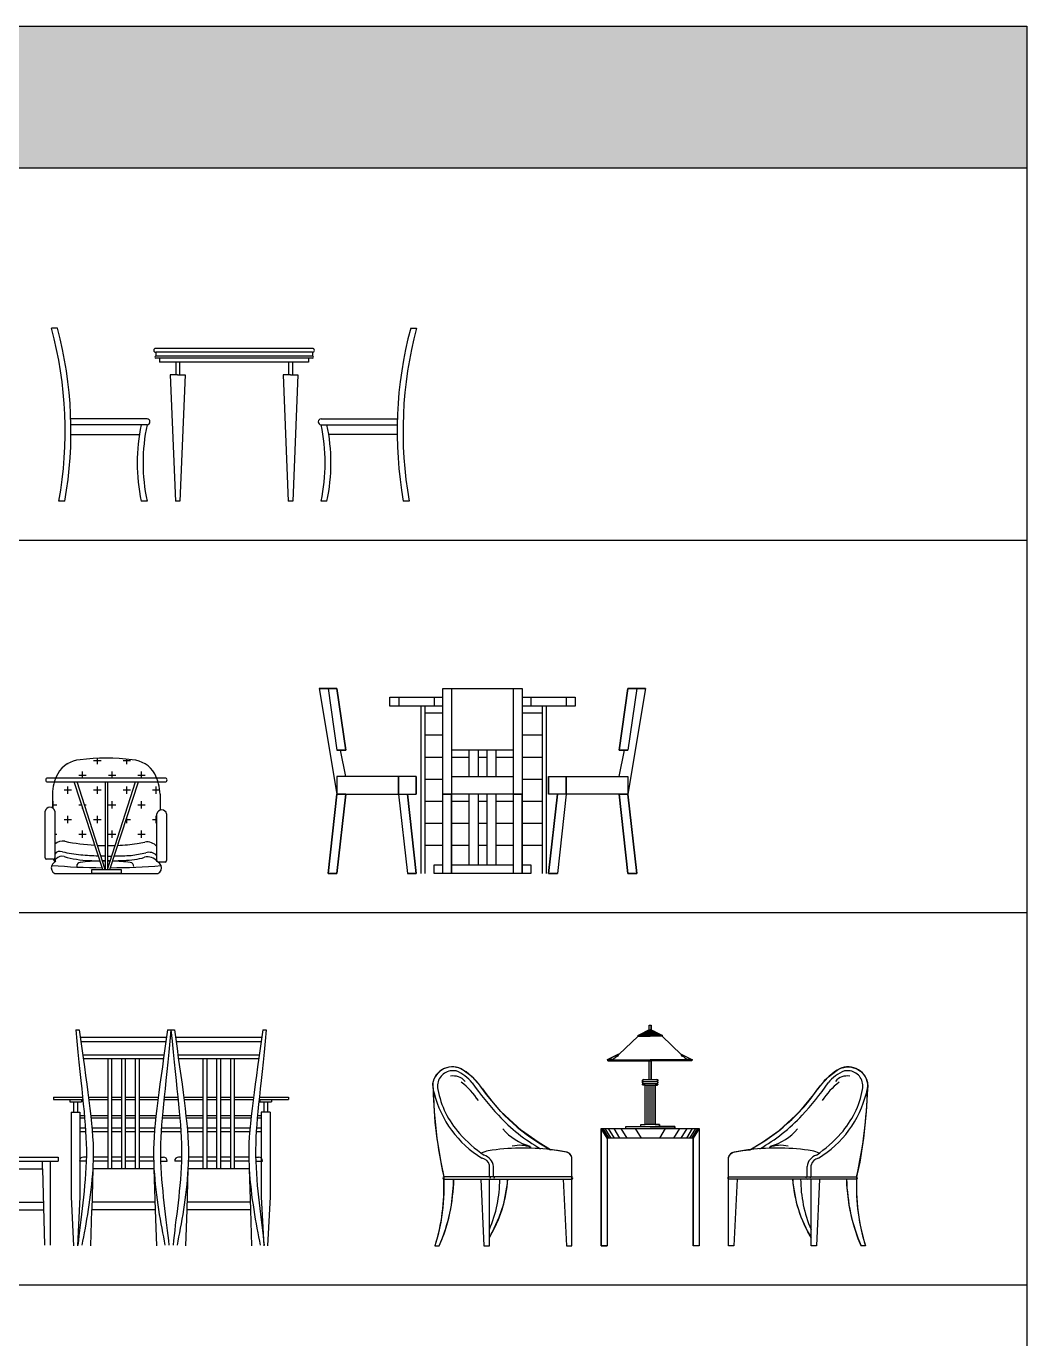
# Model space of a CAD drawing. Header units: millimetres. Extents: x 37301 to 64830, y 24173 to 38860.
# Drawn here: x 59721 to 64830, y 32156 to 38860 of the extents above; entities that cross this region are included whole.
import ezdxf

# ---------------------------------------------------------------- set-up
doc = ezdxf.new("R2010")
doc.units = ezdxf.units.MM
doc.layers.add('www.cad-blocks.net', color=7, linetype='Continuous')

# ---------------------------------------------------------------- blocks, each defined once
blk = doc.blocks.new('A$C0049636A')
for p, q in [((30, 883.1), (0, 883.1)), ((1834, 883.1), (1864, 883.1)), ((1332, 780), (532, 780)), ((532, 760), (532, 740)), ((1332, 760), (532, 760)), ((1332, 740), (532, 740)), ((1332, 760), (1332, 740)), ((1332, 730), (532, 730)), ((552, 730), (552, 710)), ((1312, 710), (552, 710)), ((633.8, 710), (633.8, 645.5)), ((653.8, 710), (653.8, 645.5)), ((1210.1, 710), (1210.1, 645.5)), ((1230.1, 710), (1230.1, 645.5)), ((1312, 730), (1312, 710)), ((643.8, 645.5), (605.9, 645.5)), ((605.9, 645.5), (632.2, 0)), ((643.8, 645.5), (681.8, 645.5)), ((681.8, 645.5), (655.4, 0)), ((1220.1, 645.5), (1182.1, 645.5)), ((1182.1, 645.5), (1208.5, 0)), ((1220.1, 645.5), (1258.1, 645.5)), ((1258.1, 645.5), (1231.7, 0)), ((487.6, 420), (96.6, 420)), ((1376.4, 420), (1767.4, 420)), ((487.6, 390), (98, 390)), ((99.2, 340.7), (448.5, 340.7)), ((1376.4, 390), (1765.9, 390)), ((1764.7, 340.7), (1415.4, 340.7)), ((67.6, 0), (37.6, 0)), ((487.6, 0), (457.6, 0)), ((655.4, 0), (632.2, 0)), ((1231.7, 0), (1208.5, 0)), ((1406.4, 0), (1376.4, 0)), ((1826.4, 0), (1796.4, 0))]:
    blk.add_line(p, q)
for centre, radius, start, end in [((-1958.4, 357.4), 2027.7, 349.84935, 15.02572), ((-1928.4, 357.4), 2027.7, 349.84935, 15.02572), ((3792.4, 357.4), 2027.7, 164.97428, 190.15065), ((3822.4, 357.4), 2027.7, 164.97428, 190.15065), ((532, 770), 10, 90, 270), ((532, 735), 5, 90, 270), ((1332, 770), 10, 270, 90), ((1332, 735), 5, 270, 90), ((487.6, 405), 15, 270, 90), ((1376.4, 405), 15, 90, 270), ((1377.1, 195), 940, 168.02678, 191.97322), ((1407.1, 195), 940, 168.02678, 191.97322), ((456.8, 195), 940, 348.02678, 11.97322), ((486.8, 195), 940, 348.02678, 11.97322)]:
    blk.add_arc(centre, radius, start, end)
blk = doc.blocks.new('A$C09B06FD0')
for p, q in [((45, 945), (0, 945)), ((0, 945), (45, 945)), ((0, 945), (90, 405)), ((0, 945), (90, 405)), ((90, 945), (45, 945)), ((45, 945), (90, 945)), ((45, 945), (90, 630)), ((45, 945), (90, 630)), ((90, 945), (135, 630)), ((135, 630), (90, 945)), ((630.9, 405), (630.9, 945)), ((630.9, 945), (675.9, 945)), ((630.9, 945), (675.9, 945)), ((675.9, 945), (990.9, 945)), ((675.9, 945), (990.9, 945)), ((675.9, 945), (675.9, 405)), ((675.9, 945), (675.9, 405)), ((990.9, 405), (990.9, 945)), ((990.9, 945), (1035.9, 945)), ((990.9, 945), (1035.9, 945)), ((1035.9, 945), (1035.9, 405)), ((1035.9, 945), (1035.9, 405)), ((1530.9, 630), (1575.9, 945)), ((1575.9, 945), (1530.9, 630)), ((1620.9, 945), (1575.9, 945)), ((1575.9, 945), (1620.9, 945)), ((1620.9, 945), (1575.9, 630)), ((1620.9, 945), (1575.9, 630)), ((1665.9, 945), (1575.9, 405)), ((1665.9, 945), (1575.9, 405)), ((1665.9, 945), (1620.9, 945)), ((1620.9, 945), (1665.9, 945)), ((360.9, 900), (405.9, 900)), ((360.9, 855), (360.9, 900)), ((405.9, 900), (585.9, 900)), ((405.9, 900), (405.9, 855)), ((585.9, 900), (630.9, 900)), ((585.9, 900), (585.9, 855)), ((1035.9, 900), (1080.9, 900)), ((1080.9, 900), (1260.9, 900)), ((1080.9, 900), (1080.9, 855)), ((1260.9, 900), (1305.9, 900)), ((1260.9, 900), (1260.9, 855)), ((1305.9, 900), (1305.9, 855)), ((405.9, 855), (360.9, 855)), ((585.9, 855), (405.9, 855)), ((520.5, 0), (520.5, 855)), ((540.5, 0), (540.5, 855)), ((540.5, 820), (630.9, 820)), ((630.9, 855), (585.9, 855)), ((1080.9, 855), (1035.9, 855)), ((1035.9, 820), (1140.5, 820)), ((1260.9, 855), (1080.9, 855)), ((1140.5, 0), (1140.5, 855)), ((1160.5, 0), (1160.5, 855)), ((1305.9, 855), (1260.9, 855)), ((540.5, 707.5), (630.9, 707.5)), ((1035.9, 707.5), (1140.5, 707.5)), ((135, 630), (90, 630)), ((90, 630), (135, 630)), ((135, 495), (108, 630)), ((990.9, 630), (675.9, 630)), ((765.9, 495), (765.9, 630)), ((810.9, 630), (810.9, 495)), ((855.9, 630), (855.9, 495)), ((900.9, 630), (900.9, 495)), ((900.9, 630), (900.9, 495)), ((1530.9, 495), (1557.9, 630)), ((1575.9, 630), (1530.9, 630)), ((1530.9, 630), (1575.9, 630)), ((540.5, 595), (630.9, 595)), ((675.9, 595), (765.9, 595)), ((810.9, 595), (855.9, 595)), ((900.9, 595), (990.9, 595)), ((1035.9, 595), (1140.5, 595)), ((405, 495), (90, 495)), ((90, 495), (90, 405)), ((90, 495), (90, 405)), ((495, 495), (405, 495)), ((405, 495), (405, 405)), ((405, 405), (405, 495)), ((405, 495), (405, 405)), ((495, 495), (495, 405)), ((495, 405), (495, 495)), ((540.5, 482.5), (630.9, 482.5)), ((630.9, 405), (630.9, 495)), ((675.9, 495), (990.9, 495)), ((1035.9, 495), (1035.9, 405)), ((1035.9, 482.5), (1140.5, 482.5)), ((1170.9, 495), (1260.9, 495)), ((1170.9, 405), (1170.9, 495)), ((1170.9, 495), (1170.9, 405)), ((1260.9, 495), (1575.9, 495)), ((1260.9, 495), (1260.9, 405)), ((1260.9, 405), (1260.9, 495)), ((1260.9, 495), (1260.9, 405)), ((1575.9, 495), (1575.9, 405)), ((1575.9, 495), (1575.9, 405)), ((90, 405), (45, 0)), ((45, 0), (90, 405)), ((135, 405), (90, 0)), ((90, 0), (135, 405)), ((90, 405), (405, 405)), ((90, 405), (135, 405)), ((135, 405), (90, 405)), ((135, 405), (90, 405)), ((90, 405), (135, 405)), ((405, 405), (450, 0)), ((405, 405), (450, 0)), ((405, 405), (495, 405)), ((450, 405), (495, 0)), ((495, 0), (450, 405)), ((630.9, 0), (630.9, 405)), ((675.9, 405), (630.9, 405)), ((630.9, 405), (675.9, 405)), ((1035.9, 405), (630.9, 405)), ((675.9, 0), (675.9, 405)), ((675.9, 405), (675.9, 0)), ((765.9, 45), (765.9, 405)), ((810.9, 405), (810.9, 45)), ((855.9, 405), (855.9, 45)), ((900.9, 405), (900.9, 45)), ((900.9, 405), (900.9, 45)), ((990.9, 0), (990.9, 405)), ((1035.9, 405), (990.9, 405)), ((990.9, 405), (1035.9, 405)), ((1035.9, 0), (1035.9, 405)), ((1035.9, 405), (1035.9, 0)), ((1170.9, 0), (1215.9, 405)), ((1215.9, 405), (1170.9, 0)), ((1260.9, 405), (1170.9, 405)), ((1260.9, 405), (1215.9, 0)), ((1260.9, 405), (1215.9, 0)), ((1575.9, 405), (1260.9, 405)), ((1575.9, 0), (1530.9, 405)), ((1530.9, 405), (1575.9, 0)), ((1575.9, 405), (1530.9, 405)), ((1530.9, 405), (1575.9, 405)), ((1530.9, 405), (1575.9, 405)), ((1575.9, 405), (1530.9, 405)), ((1620.9, 0), (1575.9, 405)), ((1575.9, 405), (1620.9, 0)), ((540.5, 370), (630.9, 370)), ((675.9, 370), (765.9, 370)), ((810.9, 370), (855.9, 370)), ((900.9, 370), (990.9, 370)), ((1035.9, 370), (1140.5, 370)), ((540.5, 257.5), (630.9, 257.5)), ((675.9, 257.5), (765.9, 257.5)), ((810.9, 257.5), (855.9, 257.5)), ((900.9, 257.5), (990.9, 257.5)), ((1035.9, 257.5), (1140.5, 257.5)), ((540.5, 145), (630.9, 145)), ((675.9, 145), (765.9, 145)), ((810.9, 145), (855.9, 145)), ((900.9, 145), (990.9, 145)), ((1035.9, 145), (1140.5, 145)), ((45, 0), (90, 0)), ((90, 0), (45, 0)), ((495, 0), (450, 0)), ((450, 0), (495, 0)), ((585.9, 0), (585.9, 45)), ((585.9, 45), (630.9, 45)), ((630.9, 0), (585.9, 0)), ((675.9, 0), (630.9, 0)), ((675.9, 0), (630.9, 0)), ((675.9, 45), (855.9, 45)), ((855.9, 0), (675.9, 0)), ((855.9, 45), (990.9, 45)), ((990.9, 0), (855.9, 0)), ((1035.9, 0), (990.9, 0)), ((1035.9, 0), (990.9, 0)), ((1035.9, 45), (1080.9, 45)), ((1080.9, 0), (1035.9, 0)), ((1080.9, 45), (1080.9, 0)), ((1215.9, 0), (1170.9, 0)), ((1170.9, 0), (1215.9, 0)), ((1620.9, 0), (1575.9, 0)), ((1575.9, 0), (1620.9, 0))]:
    blk.add_line(p, q)
blk = doc.blocks.new('A$C3EE800A6')
for p, q in [((0, 1103.4), (19.4, 1103.4)), ((622.1, 1103.4), (639.3, 1103.4)), ((1091.2, 1103.4), (1108.4, 1103.4)), ((1108.4, 1103.4), (1125.6, 1103.4)), ((1577.5, 1103.4), (1594.7, 1103.4)), ((1087.3, 1063.9), (643.2, 1063.9)), ((646, 1043.9), (1084.4, 1043.9)), ((1573.6, 1063.9), (1129.5, 1063.9)), ((1132.3, 1043.9), (1570.7, 1043.9)), ((657.4, 976.2), (1073.1, 976.2)), ((660.2, 956.2), (1070.2, 956.2)), ((785.2, 956.2), (785.2, 393.4)), ((805.2, 956.2), (805.2, 393.4)), ((855.2, 956.2), (855.2, 393.4)), ((875.2, 956.2), (875.2, 393.4)), ((925.2, 956.2), (925.2, 393.4)), ((945.2, 956.2), (945.2, 393.4)), ((1143.7, 976.2), (1559.4, 976.2)), ((1146.5, 956.2), (1556.6, 956.2)), ((1271.5, 956.2), (1271.5, 393.4)), ((1291.5, 956.2), (1291.5, 393.4)), ((1341.5, 956.2), (1341.5, 393.4)), ((1361.5, 956.2), (1361.5, 393.4)), ((1411.5, 956.2), (1411.5, 393.4)), ((1431.5, 956.2), (1431.5, 393.4)), ((508.7, 760), (508.7, 748)), ((508.7, 760), (656.9, 760)), ((508.7, 748), (658.1, 748)), ((591.2, 748), (591.2, 736)), ((651.2, 748), (651.2, 736)), ((687.1, 760), (785.2, 760)), ((688.6, 748), (785.2, 748)), ((805.2, 760), (855.2, 760)), ((805.2, 748), (855.2, 748)), ((875.2, 760), (925.2, 760)), ((875.2, 748), (925.2, 748)), ((945.2, 760), (1043.3, 760)), ((945.2, 748), (1041.8, 748)), ((1072.3, 748), (1144.5, 748)), ((1073.6, 760), (1143.2, 760)), ((1173.4, 760), (1271.5, 760)), ((1175, 748), (1271.5, 748)), ((1291.5, 760), (1341.5, 760)), ((1291.5, 748), (1341.5, 748)), ((1361.5, 760), (1411.5, 760)), ((1361.5, 748), (1411.5, 748)), ((1431.5, 760), (1529.7, 760)), ((1431.5, 748), (1528.1, 748)), ((1558.6, 748), (1708.7, 748)), ((1559.9, 760), (1708.7, 760)), ((1561.9, 748), (1561.9, 736)), ((1621.9, 748), (1621.9, 736)), ((1708.7, 760), (1708.7, 748)), ((591.2, 736), (651.2, 736)), ((598.7, 683.4), (643.7, 683.4)), ((598.7, 683.4), (598.7, 250)), ((611.2, 736), (611.2, 683.4)), ((631.2, 736), (631.2, 683.4)), ((643.7, 683.4), (643.7, 250)), ((1561.9, 736), (1621.9, 736)), ((1614.4, 683.4), (1569.4, 683.4)), ((1569.4, 683.4), (1569.4, 250)), ((1581.9, 736), (1581.9, 683.4)), ((1601.9, 736), (1601.9, 683.4)), ((1614.4, 683.4), (1614.4, 250)), ((643.7, 665.4), (666.3, 665.4)), ((643.7, 653.4), (667.4, 653.4)), ((643.7, 603.4), (671.4, 603.4)), ((698.4, 665.4), (785.2, 665.4)), ((699.7, 653.4), (785.2, 653.4)), ((704.6, 603.4), (785.2, 603.4)), ((805.2, 665.4), (855.2, 665.4)), ((805.2, 653.4), (855.2, 653.4)), ((805.2, 603.4), (855.2, 603.4)), ((875.2, 665.4), (925.2, 665.4)), ((875.2, 653.4), (925.2, 653.4)), ((875.2, 603.4), (925.2, 603.4)), ((945.2, 665.4), (1032.1, 665.4)), ((945.2, 653.4), (1030.8, 653.4)), ((945.2, 603.4), (1025.9, 603.4)), ((1059.1, 603.4), (1157.7, 603.4)), ((1063.1, 653.4), (1153.7, 653.4)), ((1064.2, 665.4), (1152.6, 665.4)), ((1184.7, 665.4), (1271.5, 665.4)), ((1186, 653.4), (1271.5, 653.4)), ((1190.9, 603.4), (1271.5, 603.4)), ((1291.5, 665.4), (1341.5, 665.4)), ((1291.5, 653.4), (1341.5, 653.4)), ((1291.5, 603.4), (1341.5, 603.4)), ((1361.5, 665.4), (1411.5, 665.4)), ((1361.5, 653.4), (1411.5, 653.4)), ((1361.5, 603.4), (1411.5, 603.4)), ((1431.5, 665.4), (1518.4, 665.4)), ((1431.5, 653.4), (1517.1, 653.4)), ((1431.5, 603.4), (1512.2, 603.4)), ((1545.4, 603.4), (1569.4, 603.4)), ((1549.4, 653.4), (1569.4, 653.4)), ((1550.5, 665.4), (1569.4, 665.4)), ((643.7, 583.4), (672.7, 583.4)), ((706.3, 583.4), (785.2, 583.4)), ((805.2, 583.4), (855.2, 583.4)), ((875.2, 583.4), (925.2, 583.4)), ((945.2, 583.4), (1024.2, 583.4)), ((1057.8, 583.4), (1159, 583.4)), ((1192.6, 583.4), (1271.5, 583.4)), ((1291.5, 583.4), (1341.5, 583.4)), ((1361.5, 583.4), (1411.5, 583.4)), ((1431.5, 583.4), (1510.5, 583.4)), ((1544.1, 583.4), (1569.4, 583.4)), ((81.7, 453.4), (531.7, 453.4)), ((81.7, 433.4), (531.7, 433.4)), ((451.7, 393.4), (451.7, 433.4)), ((491.7, 433.4), (491.7, 3.4)), ((531.7, 453.4), (531.7, 433.4)), ((676, 433.4), (641, 433.4)), ((676, 453.4), (661, 453.4)), ((785.2, 433.4), (710.3, 433.4)), ((785.2, 453.4), (711, 453.4)), ((855.2, 453.4), (805.2, 453.4)), ((855.2, 433.4), (805.2, 433.4)), ((925.2, 453.4), (875.2, 453.4)), ((925.2, 433.4), (875.2, 433.4)), ((1019.5, 453.4), (945.2, 453.4)), ((1020.2, 433.4), (945.2, 433.4)), ((1054.5, 453.4), (1069.5, 453.4)), ((1054.5, 433.4), (1089.5, 433.4)), ((1162.3, 433.4), (1127.3, 433.4)), ((1162.3, 453.4), (1147.3, 453.4)), ((1271.5, 433.4), (1196.6, 433.4)), ((1271.5, 453.4), (1197.3, 453.4)), ((1341.5, 453.4), (1291.5, 453.4)), ((1341.5, 433.4), (1291.5, 433.4)), ((1411.5, 453.4), (1361.5, 453.4)), ((1411.5, 433.4), (1361.5, 433.4)), ((1505.8, 453.4), (1431.5, 453.4)), ((1506.5, 433.4), (1431.5, 433.4)), ((1540.8, 453.4), (1555.8, 453.4)), ((1540.8, 433.4), (1575.8, 433.4)), ((81.7, 393.4), (451.7, 393.4)), ((451.7, 393.4), (461.7, 3.4)), ((708.8, 393.4), (703.6, 183.8)), ((1021.6, 393.4), (708.8, 393.4)), ((1021.6, 393.4), (1028, 183.8)), ((1195.1, 393.4), (1190, 183.8)), ((1508, 393.4), (1195.1, 393.4)), ((1508, 393.4), (1514.4, 183.8)), ((73.7, 223.8), (456.1, 223.8)), ((598.7, 250), (611.2, 0)), ((643.7, 250), (631.2, 0)), ((1026.8, 223.8), (704.6, 223.8)), ((1513.1, 223.8), (1190.9, 223.8)), ((1569.4, 250), (1581.9, 0)), ((1614.4, 250), (1601.9, 0)), ((71, 183.8), (457.1, 183.8)), ((702.4, 183.8), (696.8, 0)), ((1028, 183.8), (703.6, 183.8)), ((1028, 183.8), (1033.6, 0)), ((1188.7, 183.8), (1183.1, 0)), ((1514.4, 183.8), (1190, 183.8)), ((1514.4, 183.8), (1520, 0))]:
    blk.add_line(p, q)
for centre, start, end in [((661, 433.4), 90, 180), ((1069.5, 433.4), 0, 90), ((1147.3, 433.4), 90, 180), ((1555.8, 433.4), 0, 90)]:
    blk.add_arc(centre, 20, start, end)
blk.add_spline([(0, 1103.4), (41.7, 503.5), (26.5, 3.4)], degree=3)
for points, knots in [([(19.4, 1103.4), (23.6, 1075.3), (27.7, 1047.1), (40.5, 958.4), (48.9, 897.9), (63.6, 776.5), (69.9, 715.6), (76.1, 633.1), (77.5, 611.7), (79.5, 573.1), (80.3, 555.8), (81.2, 527.6), (81.5, 516.6), (82.1, 483.5), (82.3, 461.5), (82, 417.6), (81.6, 395.6), (79.8, 329.7), (77.6, 285.9), (69.9, 161.1), (62.9, 80.4), (56, 0)], [5.869508, 5.869508, 5.869508, 5.869508, 90.928361, 90.928361, 272.785084, 272.785084, 454.641807, 454.641807, 518.162111, 518.162111, 569.374646, 569.374646, 601.954788, 601.954788, 667.11507, 667.11507, 732.275353, 732.275353, 862.595919, 862.595919, 1103.927221, 1103.927221, 1103.927221, 1103.927221]), ([(622.1, 1103.4), (651.1, 781.2), (704.5, 471.9), (644.2, 129.8), (633.1, 3.4)], [50.091942, 50.091942, 50.091942, 50.091942, 569.827641, 1083.409289, 1083.409289, 1083.409289, 1083.409289]), ([(639.3, 1103.4), (675.6, 845.6), (713.8, 602.2), (711.2, 458.9), (708.8, 393.4)], [1.663443, 1.663443, 1.663443, 1.663443, 569.827641, 586.468767, 586.468767, 586.468767, 586.468767]), ([(1091.2, 1103.4), (1054.9, 845.6), (1016.7, 602.2), (1019.2, 458.9), (1021.6, 393.4)], [1.663443, 1.663443, 1.663443, 1.663443, 569.827641, 586.468767, 586.468767, 586.468767, 586.468767]), ([(1108.4, 1103.4), (1079.3, 781.2), (1025.9, 471.9), (1086.3, 129.8), (1097.3, 3.4)], [50.091942, 50.091942, 50.091942, 50.091942, 569.827641, 1083.409289, 1083.409289, 1083.409289, 1083.409289]), ([(1108.4, 1103.4), (1137.5, 781.2), (1190.8, 471.9), (1130.5, 129.8), (1119.5, 3.4)], [50.091942, 50.091942, 50.091942, 50.091942, 569.827641, 1083.409289, 1083.409289, 1083.409289, 1083.409289]), ([(1125.6, 1103.4), (1161.9, 845.6), (1200.1, 602.2), (1197.6, 458.9), (1195.1, 393.4)], [1.663443, 1.663443, 1.663443, 1.663443, 569.827641, 586.468767, 586.468767, 586.468767, 586.468767]), ([(1577.5, 1103.4), (1541.2, 845.6), (1503, 602.2), (1505.5, 458.9), (1508, 393.4)], [1.663443, 1.663443, 1.663443, 1.663443, 569.827641, 586.468767, 586.468767, 586.468767, 586.468767]), ([(1594.7, 1103.4), (1565.6, 781.2), (1512.2, 471.9), (1572.6, 129.8), (1583.6, 3.4)], [50.091942, 50.091942, 50.091942, 50.091942, 569.827641, 1083.409289, 1083.409289, 1083.409289, 1083.409289])]:
    blk.add_open_spline(points, degree=3, knots=knots)
for points in [[(708.8, 393.4), (700.5, 250.1), (673.9, 111.3), (653.2, 3.4)], [(1021.6, 393.4), (1029.9, 250.1), (1056.6, 111.3), (1077.3, 3.4)], [(1195.1, 393.4), (1186.8, 250.1), (1160.2, 111.3), (1139.5, 3.4)], [(1508, 393.4), (1516.2, 250.1), (1542.9, 111.3), (1563.6, 3.4)]]:
    blk.add_open_spline(points, degree=3)
blk = doc.blocks.new('A$C64DB3F06')
for p, q in [((117, 557.7), (117, 561.9)), ((248.2, 576.5), (285.7, 576.5)), ((267, 557.7), (267, 588.8)), ((398.2, 576.5), (435.7, 576.5)), ((417, 557.7), (417, 584.3)), ((613.2, 487.6), (13.2, 487.6)), ((60.5, 501.5), (60.7, 501.5)), ((173.2, 501.5), (210.7, 501.5)), ((192, 487.6), (192, 520.2)), ((323.2, 501.5), (360.7, 501.5)), ((342, 487.6), (342, 520.2)), ((473.2, 501.5), (510.7, 501.5)), ((492, 487.6), (492, 520.2)), ((13.2, 467.6), (613.2, 467.6)), ((98.2, 426.5), (135.7, 426.5)), ((117, 407.7), (117, 445.2)), ((248.2, 426.5), (285.7, 426.5)), ((267, 407.7), (267, 445.2)), ((398.2, 426.5), (435.7, 426.5)), ((417, 407.7), (417, 445.2)), ((548.2, 426.5), (585.6, 426.5)), ((567, 407.7), (567, 445.2)), ((37.2, 351.5), (60.7, 351.5)), ((42, 332.7), (42, 370.2)), ((173.2, 351.5), (186.6, 351.5)), ((201.5, 351.5), (210.7, 351.5)), ((323.2, 351.5), (360.7, 351.5)), ((342, 332.7), (342, 370.2)), ((473.2, 351.5), (510.7, 351.5)), ((492, 332.7), (492, 370.2)), ((98.2, 276.5), (135.7, 276.5)), ((117, 257.7), (117, 295.2)), ((192, 332.7), (192, 335.1)), ((248.2, 276.5), (285.7, 276.5)), ((267, 257.7), (267, 295.2)), ((398.2, 276.5), (401.1, 276.5)), ((415.2, 276.5), (435.7, 276.5)), ((417, 257.7), (417, 281.8)), ((548.2, 276.5), (570.9, 276.5)), ((567, 257.7), (567, 295.2)), ((50, 201.5), (60.7, 201.5)), ((173.2, 201.5), (210.7, 201.5)), ((192, 182.7), (192, 220.2)), ((323.2, 201.5), (360.7, 201.5)), ((342, 182.7), (342, 220.2)), ((473.2, 201.5), (510.7, 201.5)), ((492, 182.7), (492, 220.2)), ((567, 141.5), (567, 145.2)), ((238.2, 20), (388.2, 20)), ((238.2, 0), (238.2, 20)), ((388.2, 0), (238.2, 0)), ((388.2, 20), (388.2, 0))]:
    blk.add_line(p, q)
at = {"linetype": 'ByBlock'}
for p, q in [((37.2, 404.8), (37.2, 335.5)), ((295.3, 20), (148.5, 467.6)), ((306.8, 20), (164.6, 467.6)), ((306.8, 467.6), (306.8, 20)), ((319.5, 467.6), (319.5, 20)), ((319.5, 20), (461.8, 467.6)), ((331, 20), (477.9, 467.6)), ((587.2, 404.8), (587.2, 323.4)), ((0, 80.4), (0, 317.8)), ((50, 317.8), (50, 80.4)), ((570.9, 66.7), (570.9, 304.1)), ((620.9, 304.1), (620.9, 66.7)), ((42, 72.4), (8, 72.4)), ((49.8, 0), (576.6, 0)), ((612.9, 58.7), (578.9, 58.7))]:
    blk.add_line(p, q, dxfattribs=at)
for centre, radius, start, end in [((189.1, 437.2), 144.1, 94.1141, 149.96192), ((312.2, -422.2), 1011.9, 82.42295, 97.57705), ((435.3, 437.2), 144.1, 30.03808, 85.8859), ((280.4, 397.4), 243.3, 152.61482, 178.26222), ((344.1, 397.4), 243.3, 1.73778, 27.38518), ((25, 313.2), 25.4, 10.46415, 169.53585), ((595.9, 299.5), 25.4, 10.46415, 169.53585), ((91.8, 97.8), 67.2, 81.72997, 128.41538), ((318.5, 1228), 1085.6, 258.46748, 266.62419), ((318.5, 1228), 1085.6, 267.31088, 268.3195), ((318.5, 1228), 1085.6, 268.3195, 269.38564), ((318.5, 1228), 1085.6, 270.05671, 272.12343), ((318.5, 1228), 1085.6, 272.80727, 278.0113), ((438, 428.9), 277.7, 276.5655, 284.98006), ((519.9, 95.7), 65.7, 39.08576, 98.80141), ((8, 80.4), 8, 180, 270), ((42, 80.4), 8, 270, 0), ((65.6, 83.5), 26.1, 205.16676, 240.53735), ((75.9, 82.8), 30.4, 65.53936, 148.55723), ((61.3, 66.2), 10.1, 112.66023, 212.25533), ((86, 49), 38.9, 73.5081, 137.16258), ((327.6, 1327.6), 1240.5, 258.88801, 263.28178), ((246.3, 616.7), 551, 254.28112, 267.7198), ((332.3, 1860.7), 1771.4, 265.14775, 268.05801), ((332.3, 1860.7), 1771.4, 268.4573, 268.52347), ((332.3, 1860.7), 1771.4, 268.52347, 269.17684), ((332.3, 1860.7), 1771.4, 269.58812, 270.30116), ((305.8, 1823.1), 1758.8, 271.30129, 274.9425), ((332.3, 1860.7), 1771.4, 270.69723, 273.46893), ((302.9, 1081.6), 998.4, 277.85936, 282.20479), ((392.8, 458.6), 393.1, 279.44456, 286.98371), ((523.7, 21.2), 63.6, 38.85304, 104.63215), ((530.8, 53.8), 54.6, 42.96003, 107.8904), ((65.5, 29.7), 33.6, 159.49273, 242.19597), ((85.7, 9.9), 60.6, 122.90768, 148.5507), ((317.8, 3397.4), 3367.9, 265.16616, 269.56397), ((182, 36.4), 20.6, 95.32685, 179.55839), ((307.4, -1065.4), 1129.5, 91.33957, 96.46912), ((305.8, 1823.1), 1758.8, 267.34671, 269.18368), ((305.8, 1823.1), 1758.8, 269.57449, 270.03387), ((307.4, -1065.4), 1129.5, 90.02762, 90.73692), ((317.8, 3397.4), 3367.9, 269.76163, 269.81336), ((305.8, 1823.1), 1758.8, 270.44808, 270.90928), ((307.4, -1065.4), 1129.5, 88.67663, 89.38266), ((317.8, 3397.4), 3367.9, 270.02966, 270.08126), ((317.8, 3397.4), 3367.9, 270.27873, 274.68091), ((307.4, -1065.4), 1129.5, 83.53088, 88.07595), ((432.7, 36.4), 20.6, 355.9479, 84.67315), ((578.9, 66.7), 8, 180, 270), ((540.7, 9.9), 60.6, 31.4493, 57.09232), ((560.9, 29.7), 33.6, 297.80403, 20.50727), ((612.9, 66.7), 8, 270, 0)]:
    blk.add_arc(centre, radius, start, end, dxfattribs=at)
for centre, start, end in [((13.2, 477.6), 90, 270), ((613.2, 477.6), 270, 90)]:
    blk.add_arc(centre, 10, start, end)
blk = doc.blocks.new('A$C3789012F')
for p, q in [((1050.7, 1071.5), (1050.7, 1076.5)), ((1050.7, 1076.5), (1052.5, 1076.5)), ((1050.7, 1076.5), (1111.4, 1076.5)), ((1050.7, 1076.5), (1050.7, 1071.5)), ((1052.5, 1076.5), (1106.4, 1103.9)), ((1106.4, 1103.9), (1052.5, 1076.5)), ((1062.4, 1081.5), (1111.4, 1081.5)), ((1072.2, 1086.5), (1111.4, 1086.5)), ((1082, 1091.5), (1111.4, 1091.5)), ((1091.9, 1096.5), (1111.4, 1096.5)), ((1106.4, 1103.9), (1106.4, 1128)), ((1106.4, 1128), (1116.4, 1128)), ((1106.4, 1128), (1116.4, 1128)), ((1106.4, 1103.8), (1106.4, 1128)), ((1106.4, 1103.8), (1111.4, 1103.8)), ((1116.4, 1103.8), (1111.4, 1103.8)), ((1131, 1096.5), (1111.4, 1096.5)), ((1140.9, 1091.5), (1111.4, 1091.5)), ((1150.7, 1086.5), (1111.4, 1086.5)), ((1160.5, 1081.5), (1111.4, 1081.5)), ((1172.2, 1076.5), (1111.4, 1076.5)), ((1116.4, 1128), (1116.4, 1103.8)), ((1116.4, 1103.8), (1116.4, 1128)), ((1116.4, 1103.9), (1170.4, 1076.5)), ((1116.4, 1103.8), (1170.4, 1076.5)), ((1170.4, 1076.5), (1172.2, 1076.5)), ((1172.2, 1076.5), (1172.2, 1071.5)), ((1172.2, 1076.5), (1172.2, 1071.5)), ((1050.7, 1071.6), (950.5, 977.9)), ((950.5, 977.3), (1050.7, 1071.5)), ((1050.7, 1071.5), (1111.4, 1071.5)), ((1172.2, 1071.5), (1111.4, 1071.5)), ((1172.2, 1071.6), (1269.5, 977.9)), ((1172.2, 1071.5), (1269.5, 977.9)), ((892.1, 950), (950.2, 979.6)), ((950.2, 979.6), (892.1, 950)), ((895.6, 950), (892.1, 950)), ((892.1, 950), (1111.4, 950)), ((903, 953.7), (895.6, 950)), ((895.6, 945), (895.6, 950)), ((895.6, 945), (895.6, 950)), ((1106.4, 945), (895.6, 945)), ((895.6, 945), (1111.4, 945)), ((950.2, 979.6), (950.5, 977.3)), ((950.2, 979.6), (950.5, 977.9)), ((1106.4, 850), (1106.4, 945)), ((1106.4, 850), (1106.4, 945)), ((1327.9, 950), (1111.4, 950)), ((1324.3, 945), (1111.4, 945)), ((1324.3, 945), (1116.4, 945)), ((1116.4, 945), (1116.4, 850)), ((1116.4, 850), (1116.4, 945)), ((1269.5, 977.9), (1269.8, 979.6)), ((1269.8, 979.6), (1269.5, 977.9)), ((1269.8, 979.6), (1327.9, 950)), ((1269.8, 979.6), (1327.9, 950)), ((1317, 953.7), (1324.3, 950)), ((1327.9, 950), (1324.3, 950)), ((1324.3, 950), (1324.3, 945)), ((1324.3, 945), (1324.3, 950)), ((2021.6, 863.1), (2066.3, 898.1)), ((2066.3, 898.1), (2085.4, 907.8)), ((2085.4, 907.8), (2115.7, 914.4)), ((2115.7, 914.4), (2139.3, 913)), ((2139.3, 913), (2166.8, 904.1)), ((2166.8, 904.1), (2184.5, 893.1)), ((2184.5, 893.1), (2204.1, 872.9)), ((2204.1, 872.9), (2216.1, 851.8)), ((1072.1, 824.9), (1072.4, 826.6)), ((1072.5, 823.1), (1072.1, 824.9)), ((1072.4, 846.9), (1076.4, 850)), ((1072.6, 832.8), (1072.4, 846.9)), ((1072.4, 826.6), (1073.6, 828.5)), ((1073.1, 821.9), (1072.5, 823.1)), ((1073.6, 828.5), (1072.6, 832.8)), ((1074.4, 820.7), (1073.1, 821.9)), ((1076.2, 820), (1074.4, 820.7)), ((1086.4, 820), (1076.2, 820)), ((1086.4, 820), (1076.2, 820)), ((1076.4, 850), (1106.4, 850)), ((1076.4, 850), (1106.4, 850)), ((1076.4, 840), (1146.4, 840)), ((1076.4, 830), (1146.4, 830)), ((1086.4, 620), (1086.4, 820)), ((1086.4, 820), (1136.4, 820)), ((1086.4, 620), (1086.4, 820)), ((1096.4, 620), (1096.4, 820)), ((1106.4, 850), (1116.4, 850)), ((1106.4, 620), (1106.4, 820)), ((1116.4, 850), (1146, 850)), ((1116.4, 850), (1146.4, 850)), ((1116.4, 620), (1116.4, 820)), ((1126.4, 620), (1126.4, 820)), ((1146.5, 820), (1136.4, 820)), ((1136.4, 820), (1136.4, 620)), ((1136.4, 620), (1136.4, 820)), ((1136.4, 820), (1146.5, 820)), ((1146, 850), (1148.2, 849.3)), ((1149.8, 842.3), (1146, 839.8)), ((1146, 839.8), (1148.9, 838.7)), ((1149.9, 832.3), (1146.5, 830)), ((1146.5, 830), (1150.7, 825.2)), ((1150.4, 823.4), (1146.5, 820)), ((1148.2, 849.3), (1150.2, 847.2)), ((1148.9, 838.7), (1150.4, 836.3)), ((1150.7, 845.4), (1149.8, 842.3)), ((1150.4, 836.3), (1149.9, 832.3)), ((1150.2, 847.2), (1150.7, 845.4)), ((1150.7, 825.2), (1150.4, 823.4)), ((1947.5, 773.3), (1979.7, 817.6)), ((1979.7, 817.6), (2021.6, 863.1)), ((2216.1, 851.8), (2221.6, 834.1)), ((2222.3, 814.4), (2220.7, 801.6)), ((2221.6, 834.1), (2222.3, 814.4)), ((1874.9, 686.8), (1947.5, 773.3)), ((2220.7, 801.6), (2215.1, 685.1)), ((1769.4, 589.6), (1874.9, 686.8)), ((2215.1, 685.1), (2201, 549.4)), ((986.4, 600), (986.4, 610)), ((986.4, 610), (1064.1, 610)), ((986.4, 610), (1064.1, 610)), ((986.4, 600), (986.4, 610)), ((1064.1, 610), (1064.1, 620)), ((1064.1, 620), (1086.4, 620)), ((1064.1, 620), (1086.4, 620)), ((1064.1, 610), (1064.1, 620)), ((1064.1, 610), (1158.8, 610)), ((1136.4, 620), (1086.4, 620)), ((1136.4, 620), (1158.8, 620)), ((1158.8, 620), (1136.4, 620)), ((1158.8, 620), (1158.8, 610)), ((1158.8, 610), (1158.8, 620)), ((1158.8, 610), (1236.4, 610)), ((1236.4, 610), (1158.8, 610)), ((1236.4, 610), (1236.4, 600)), ((1236.4, 600), (1236.4, 610)), ((861.4, 0), (861.4, 600)), ((861.4, 600), (986.4, 600)), ((861.4, 600), (861.4, 0)), ((891.4, 550), (861.4, 600)), ((861.4, 600), (1361.4, 600)), ((864, 600), (894, 550)), ((870, 600), (900, 550)), ((880.1, 600), (910.1, 550)), ((1331.4, 550), (891.4, 550)), ((891.4, 550), (891.4, 0)), ((1331.4, 550), (891.4, 550)), ((891.4, 550), (891.4, 0)), ((896.9, 600), (926.9, 550)), ((925, 600), (955, 550)), ((962, 600), (992, 550)), ((986.4, 600), (1111.4, 600)), ((1034.9, 600), (1064.9, 550)), ((1236.4, 600), (1111.4, 600)), ((1188, 600), (1158, 550)), ((1260.9, 600), (1230.9, 550)), ((1236.4, 600), (1361.4, 600)), ((1297.8, 600), (1267.8, 550)), ((1326, 600), (1296, 550)), ((1342.8, 600), (1312.8, 550)), ((1352.9, 600), (1322.9, 550)), ((1358.9, 600), (1328.9, 550)), ((1361.4, 600), (1331.4, 550)), ((1331.4, 0), (1331.4, 550)), ((1331.4, 550), (1331.4, 0)), ((1361.4, 600), (1361.4, 0)), ((1361.4, 600), (1361.4, 0)), ((1684.5, 528.9), (1769.4, 589.6)), ((2201, 549.4), (2181.1, 426.9)), ((1514.8, 460.3), (1524.4, 472.2)), ((1524.4, 472.2), (1535.1, 478)), ((1535.1, 478), (1585.2, 486.6)), ((1585.2, 486.6), (1620.2, 491.2)), ((1620.2, 491.2), (1684.5, 528.9)), ((289.8, 352), (289.8, 412.1)), ((310.6, 352), (310.6, 406.1)), ((711.2, 352), (711.2, 451)), ((1511.4, 0), (1511.7, 451)), ((1511.7, 451), (1514.8, 460.3)), ((1511.7, 352), (1511.7, 451)), ((1912.3, 352), (1912.3, 406.1)), ((1933.1, 352), (1933.1, 412.1)), ((2181.1, 426.9), (2165.5, 352)), ((57.1, 341), (108.5, 341)), ((711.2, 352), (57.4, 352)), ((108.5, 341), (667.4, 341)), ((246, 341), (262.5, 0)), ((290, 0), (290, 341)), ((667.4, 341), (683.9, 0)), ((667.4, 341), (711.4, 341)), ((711.4, 0), (711.4, 341)), ((1511.4, 0), (1511.4, 341)), ((1555.4, 341), (1511.4, 341)), ((1511.7, 352), (2165.4, 352)), ((1555.4, 341), (1538.9, 0)), ((1555.4, 341), (1538.9, 0)), ((1840.7, 341), (1555.4, 341)), ((2114.3, 341), (1555.4, 341)), ((1840.7, 318.6), (1840.7, 341)), ((1932.8, 0), (1932.8, 341)), ((1976.8, 341), (1960.3, 0)), ((1976.8, 341), (1960.3, 0)), ((2115.4, 341), (1976.8, 341)), ((2165.8, 341), (2114.3, 341)), ((2115.4, 311.2), (2115.4, 341)), ((2165.5, 352), (2165.2, 269.6)), ((1859.7, 215), (1840.7, 318.6)), ((2126.9, 208), (2115.4, 311.2)), ((2165.2, 269.6), (2170.1, 195.1)), ((1882.1, 145.8), (1859.7, 215)), ((2140.8, 141.4), (2126.9, 208)), ((1916.4, 71.1), (1882.1, 145.8)), ((2154.2, 93), (2140.8, 141.4)), ((2170.1, 195.1), (2180.6, 121.3)), ((1932.8, 42.1), (1916.4, 71.1)), ((2173.6, 36.7), (2154.2, 93)), ((2180.6, 121.3), (2196, 50.7)), ((1932.8, 0), (1932.8, 42.1)), ((2188.5, 0), (2173.6, 36.7)), ((2196, 50.7), (2210.5, 0)), ((12.3, 0), (34.3, 0)), ((262.5, 0), (290, 0)), ((683.9, 0), (711.4, 0)), ((891.4, 0), (861.4, 0)), ((861.4, 0), (891.4, 0)), ((1361.4, 0), (1331.4, 0)), ((1361.4, 0), (1331.4, 0)), ((1538.9, 0), (1511.4, 0)), ((1538.9, 0), (1511.4, 0)), ((1960.3, 0), (1932.8, 0)), ((1960.3, 0), (1932.8, 0)), ((2210.5, 0), (2188.5, 0)), ((2210.5, 0), (2188.5, 0))]:
    blk.add_line(p, q)
at = {"extrusion": (0, 0, -1)}
for p, q in [((18.7, 872.9), (6.8, 851.8)), ((38.4, 893.1), (18.7, 872.9)), ((56, 904.1), (38.4, 893.1)), ((83.6, 913), (56, 904.1)), ((107.2, 914.4), (83.6, 913)), ((137.4, 907.8), (107.2, 914.4)), ((156.6, 898.1), (137.4, 907.8)), ((201.3, 863.1), (156.6, 898.1)), ((1.2, 834.1), (0.6, 814.4)), ((0.6, 814.4), (2.2, 801.6)), ((6.8, 851.8), (1.2, 834.1)), ((243.2, 817.6), (201.3, 863.1)), ((275.4, 773.3), (243.2, 817.6)), ((2.2, 801.6), (7.7, 685.1)), ((347.9, 686.8), (275.4, 773.3)), ((7.7, 685.1), (21.8, 549.4)), ((453.5, 589.6), (347.9, 686.8)), ((21.8, 549.4), (41.8, 426.9)), ((538.4, 528.9), (453.5, 589.6)), ((602.7, 491.2), (538.4, 528.9)), ((637.7, 486.6), (602.7, 491.2)), ((687.8, 478), (637.7, 486.6)), ((698.5, 472.2), (687.8, 478)), ((708.1, 460.3), (698.5, 472.2)), ((41.8, 426.9), (57.4, 352)), ((711.2, 451), (708.1, 460.3)), ((711.4, 0), (711.2, 451)), ((57.4, 352), (57.7, 269.6)), ((107.4, 311.2), (107.4, 341)), ((107.4, 341), (246, 341)), ((246, 341), (262.5, 0)), ((382.2, 318.6), (382.2, 341)), ((382.2, 341), (667.4, 341)), ((667.4, 341), (683.9, 0)), ((57.7, 269.6), (52.8, 195.1)), ((96, 208), (107.4, 311.2)), ((363.2, 215), (382.2, 318.6)), ((82.1, 141.4), (96, 208)), ((340.7, 145.8), (363.2, 215)), ((52.8, 195.1), (42.3, 121.3)), ((68.6, 93), (82.1, 141.4)), ((306.5, 71.1), (340.7, 145.8)), ((42.3, 121.3), (26.8, 50.7)), ((49.2, 36.7), (68.6, 93)), ((290, 42.1), (306.5, 71.1)), ((26.8, 50.7), (12.3, 0)), ((34.3, 0), (49.2, 36.7)), ((290, 0), (290, 42.1)), ((12.3, 0), (34.3, 0)), ((262.5, 0), (290, 0)), ((683.9, 0), (711.4, 0))]:
    blk.add_line(p, q, dxfattribs=at)
for centre, radius, start, end in [((909.4, 990.8), 37.6, 260.13902, 324.70438), ((942, 977.3), 8.48, 257.05167, 15.25541), ((1278, 977.3), 8.48, 164.74459, 282.94833), ((1310.5, 990.8), 37.6, 215.29562, 279.86098), ((101, 812.5), 102.1, 57.01246, 171.66789), ((103.5, 816.8), 78.2, 99.9747, 192.8351), ((103.8, 803.2), 91.6, 80.04817, 98.65061), ((53, 715.4), 190.1, 38.03731, 69.48065), ((-47.2, 591.9), 367.8, 34.76223, 56.35108), ((2270.1, 591.9), 367.8, 123.64892, 145.23777), ((2169.9, 715.4), 190.1, 110.51935, 141.96269), ((2121.9, 812.5), 102.1, 8.33211, 122.98754), ((2119.1, 803.2), 91.6, 81.34939, 99.95183), ((2119.3, 816.8), 78.2, 347.1649, 80.0253), ((150, 827.3), 150, 180, 189.86167), ((105, 786.5), 81.3, 41.48049, 99.66345), ((-72.2, 544.8), 364, 32.76284, 53.13528), ((1395.4, 1654.7), 1448.6, 214.58029, 223.00044), ((1077, 845.1), 4.91, 93.27162, 260.69711), ((1077, 834.9), 4.91, 93.27162, 260.69711), ((1077.1, 824.9), 5, 94.1982, 259.86958), ((1145.7, 845.1), 4.91, 279.30289, 86.72838), ((1145.7, 834.9), 4.91, 279.30289, 86.72838), ((1145.7, 824.9), 5, 280.13042, 85.8018), ((827.4, 1654.7), 1448.6, 316.99956, 325.41971), ((2295.1, 544.8), 364, 126.86472, 147.23716), ((2117.9, 786.5), 81.3, 80.33655, 138.51951), ((2072.8, 827.3), 150, 350.13833, 0), ((2249.6, 849.4), 2247.9, 181.22018, 192.78448), ((150, 827.3), 150, 189.86167, 198.21044), ((539.8, 915.3), 549.1, 194.22625, 238.31769), ((474.5, 878.4), 454.1, 190.00661, 222.01703), ((1076.5, 1371.8), 1000, 214.76223, 241.71884), ((1146.4, 1371.8), 1000, 298.28116, 325.23777), ((1683, 915.3), 549.1, 301.68231, 345.77375), ((1748.3, 878.4), 454.1, 317.98297, 349.99339), ((-26.7, 849.4), 2247.9, 347.21552, 358.77982), ((2072.8, 827.3), 150, 341.78956, 350.13833), ((1007.1, 1292.6), 917.6, 223.00044, 240.24813), ((1215.8, 1292.6), 917.6, 299.75187, 316.99956), ((693.8, 1075.9), 749.2, 222.01703, 234.89238), ((571.7, 779.9), 280.6, 220.65216, 254.55788), ((1651.2, 779.9), 280.6, 285.44212, 319.34784), ((1529.1, 1075.9), 749.2, 305.10762, 317.98297), ((305, 371.2), 116.4, 100.0873, 118.89781), ((463.9, -721), 1220.1, 83.46858, 98.4484), ((444.5, 347.3), 166.4, 69.20659, 102.99762), ((463.9, -721), 1220.1, 79.65126, 83.46858), ((676.8, 444.9), 34.9, 10.10409, 79.65126), ((1546.1, 444.9), 34.9, 100.34874, 169.89591), ((1759, -721), 1220.1, 96.53142, 100.34874), ((1759, -721), 1220.1, 81.5516, 96.53142), ((1778.4, 347.3), 166.4, 77.00238, 110.79341), ((1917.8, 371.2), 116.4, 61.10219, 79.9127), ((194.8, 328.6), 132.1, 64.09516, 64.61738), ((245.8, 403.1), 44.9, 11.53668, 81.38337), ((242.9, 397.8), 68.2, 7.03986, 72.92907), ((1980, 397.8), 68.2, 107.07093, 172.96014), ((1977.1, 403.1), 44.9, 98.61663, 168.46332), ((2028.1, 328.6), 132.1, 115.38262, 115.90484), ((-932.9, 297.5), 991, 342.52689, 2.51332), ((-796, 359.2), 904.7, 336.60565, 358.84499), ((58.5, 346.5), 5.64, 101.16095, 255.52724), ((289.7, 346.5), 5.5, 270.99484, 89.00516), ((-284.6, 387.3), 670.3, 329.00272, 356.03699), ((-309.7, 342.2), 652.9, 336.71498, 359.89128), ((310.5, 346.5), 5.5, 271.0018, 88.9982), ((710.1, 346.5), 5.64, 284.18985, 78.38358), ((1512.8, 346.5), 5.64, 101.61642, 255.81015), ((2507.4, 387.3), 670.3, 183.96301, 210.99728), ((2532.5, 342.2), 652.9, 180.10872, 203.28502), ((1912.4, 346.5), 5.5, 91.0018, 268.9982), ((1933.2, 346.5), 5.5, 90.99484, 269.00516), ((3018.9, 359.2), 904.7, 181.15501, 203.39435), ((3155.8, 297.5), 991, 177.48668, 197.47311), ((2164.3, 346.5), 5.64, 284.47276, 78.83905)]:
    blk.add_arc(centre, radius, start, end)
blk = doc.blocks.new('FORMAT')
at = {"true_color": 0x546d8e}
h = blk.add_hatch(color=155, dxfattribs=at)
h.set_gradient(color1=(68, 68, 68), color2=(84, 109, 142), tint=1)
h.paths.add_polyline_path([(39819.4, 38860.3), (39819.4, 38137.3), (64830.2, 38137.3), (64830.2, 38860.3)])
at = {"color": 155, "true_color": 0x546d8e}
for p, q in [((39819.4, 38860.3), (64830.2, 38860.3)), ((64830.2, 38860.3), (64830.2, 24172.6)), ((39819.4, 38137.3), (64830.2, 38137.3)), ((39819.4, 38137.3), (64830.2, 38137.3)), ((39819.4, 36235.3), (64830.2, 36235.3)), ((39819.4, 32431.3), (64830.2, 32431.3))]:
    blk.add_line(p, q, dxfattribs=at)
blk.add_line((39819.4, 34333.3), (64830.2, 34333.3))
blk.add_lwpolyline([(64830.2, 24823.3), (39819.4, 24823.3), (39819.4, 38137.3), (64830.2, 38137.3)], close=True, dxfattribs=at)

msp = doc.modelspace()

# ---------------------------------------------------------------- block references
for name, p in [('A$C0049636A', (59849.9, 36434.9)), ('A$C09B06FD0', (61217.3, 34532.7)), ('A$C64DB3F06', (59816.7, 34532.7)), ('A$C3EE800A6', (59351.4, 32630.7)), ('A$C3789012F', (61795.8, 32630.7))]:
    msp.add_blockref(name, p)
at = {"layer": 'www.cad-blocks.net'}
msp.add_blockref('FORMAT', (0, 0), dxfattribs=at)

doc.saveas('drawing.dxf')
